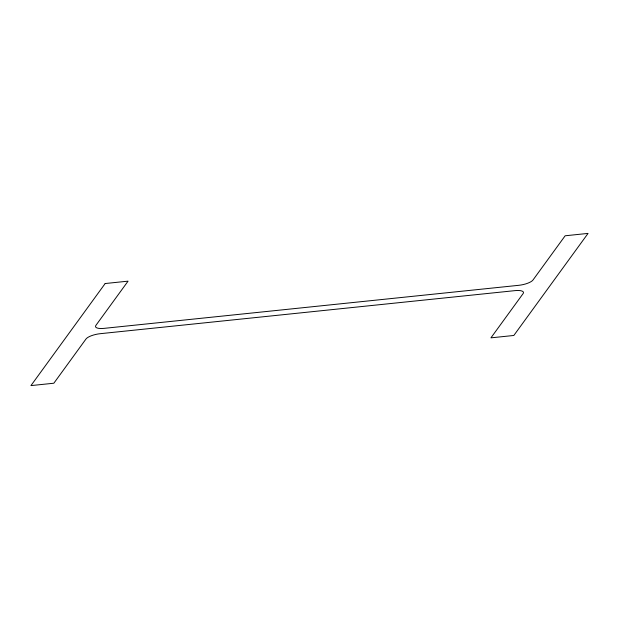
<?xml version="1.0" encoding="UTF-8"?>
<svg xmlns="http://www.w3.org/2000/svg" width="619" height="619" viewBox="0 0 619 619"><rect width="100%" height="100%" fill="white"/><g stroke="black" fill="none" stroke-linecap="round" stroke-linejoin="round"><path stroke-width="0.93" d="M105.168 283.533L30.95 385.598L53.845 383.223L86.002 338.995A11.8 3.629 -11.9 0 1 100.185 333.695L514.938 290.636A11.8 3.629 -11.9 0 1 523.094 293.623L490.937 337.842L513.832 335.467L588.05 233.402L565.155 235.777L532.998 280.005A11.8 3.629 -11.9 0 1 518.815 285.305L104.062 328.364A11.8 3.629 -11.9 0 1 95.906 325.377L128.063 281.158L105.168 283.533"/></g></svg>
